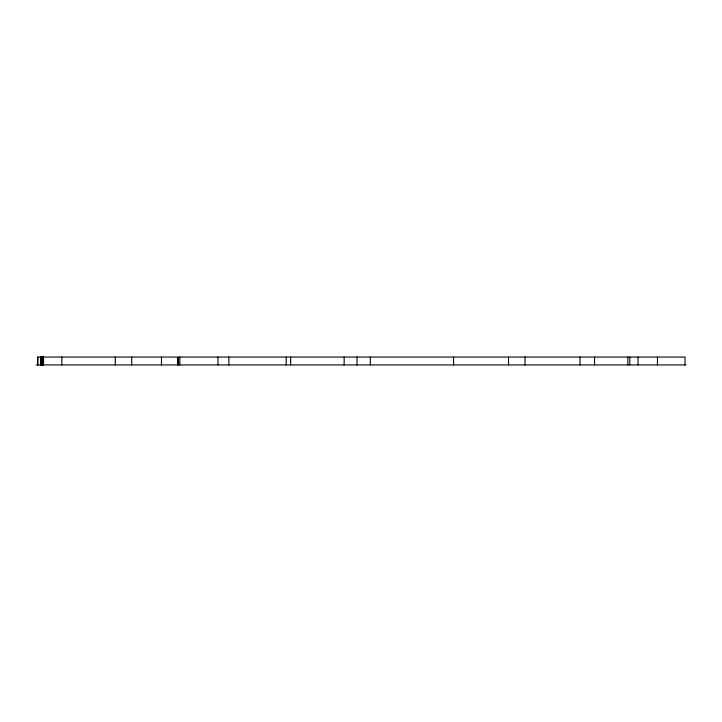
<?xml version="1.0" encoding="UTF-8"?>
<svg xmlns="http://www.w3.org/2000/svg" width="722" height="722" viewBox="0 0 722 722"><rect width="100%" height="100%" fill="white"/><g stroke="black" fill="none" stroke-linecap="round" stroke-linejoin="round"><path stroke-width="1.08" d="M36.1 364.935L685.9 364.935M685.016 364.935L685.016 357.065L178.172 357.065L178.172 364.935M657.444 357.065L657.444 364.935M638.067 357.065L638.067 364.935M629.819 357.065L629.819 364.935M627.842 357.065L627.842 364.935M594.567 357.065L594.567 364.935M580.064 357.065L580.064 364.935M525.038 357.065L525.038 364.935M508.505 357.065L508.505 364.935M453.578 357.065L453.578 364.935M370.35 357.065L370.35 364.935M356.993 357.065L356.993 364.935M344.141 357.065L344.141 364.935M290.641 357.065L290.641 364.935M286.228 357.065L286.228 364.935M228.874 357.065L228.874 364.935M217.972 357.065L217.972 364.935M179.805 357.065L179.805 364.935M177.865 364.935L177.865 357.065L37.688 357.065L37.688 364.935M161.484 357.065L161.484 364.935M131.684 357.065L131.684 364.935M115.303 357.065L115.303 364.935M61.848 357.065L61.848 364.935M43.546 357.065L43.546 364.935M43.248 357.065L43.248 364.935M42.372 357.065L42.372 364.935M42.156 357.065L42.093 364.935L42.029 357.065M41.677 357.065L41.677 364.935M41.244 357.065L41.244 364.935M41.091 357.065L41.091 364.935M40.992 357.065L40.992 364.935M40.766 357.065L40.766 364.935M40.477 357.065L40.513 364.935M37.752 357.065L37.752 364.935"/></g></svg>
